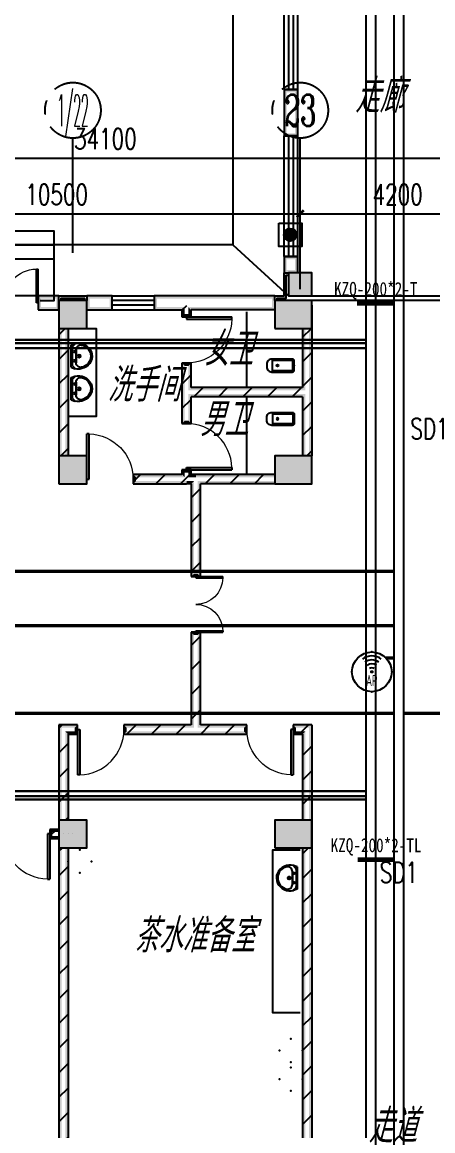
# Model space of a CAD drawing. Extents: x 1241380 to 1952554, y 1012187 to 1766051.
# Drawn here: x 1666922 to 1675772, y 1245471 to 1269374 of the extents above; entities that cross this region are included whole.
import ezdxf
from ezdxf.enums import TextEntityAlignment as Align

# ---------------------------------------------------------------- set-up
doc = ezdxf.new("R2010")
doc.units = 0
doc.linetypes.add('CENTER', pattern=[2, 1.25, -0.25, 0.25, -0.25])
for name, color, linetype in [('1-建筑底图', 8, 'Continuous'), ('AXIS', 251, 'CENTER'), ('AXIS_TEXT', 7, 'Continuous'), ('CABLETRAY_PDS', 4, 'Continuous'), ('EQUIP-插座', 3, 'Continuous'), ('EQUIP-照明', 3, 'Continuous'), ('EQUIP-通讯', 3, 'Continuous'), ('PUB_DIM', 11, 'Continuous'), ('PUB_HATCH', 8, 'Continuous'), ('WIRE-综合布线', 5, 'Continuous'), ('内网桥架', 1, 'Continuous'), ('填充', 8, 'Continuous'), ('抗震支吊架', 2, 'Continuous')]:
    doc.layers.add(name, color=color, linetype=linetype)
doc.layers.add('内网线路', color=1, linetype='Continuous', lineweight=30)
doc.layers.get('EQUIP-插座').off()
doc.styles.add('_TCH_AXIS', font='COMPLEX', dxfattribs={"bigfont": 'GBCBIG'})
doc.styles.add('_TCH_DIM', font='SIMPLEX', dxfattribs={"bigfont": 'GBCBIG'})
doc.styles.add('_TCH_DIM_T3', font='SIMPLEX', dxfattribs={"width": 0.705882, "bigfont": 'GBCBIG'})
doc.styles.add('_TEL_ATTDEF', font='GBENOR', dxfattribs={"width": 0.8, "height": 3, "bigfont": 'GBCBIG'})
doc.styles.add('_TEL_DIM', font='SIMPLEX', dxfattribs={"width": 0.8, "height": 3.5, "bigfont": 'HZTXT'})
doc.styles.add('COMPLEX', font='COMPLEX')
doc.styles.add('kzcad', font='', dxfattribs={"width": 0.8})
doc.styles.get("Standard").update_dxf_attribs({"font": 'gbeitc.shx', "bigfont": 'gbcbig.shx'})
doc.styles.get('kzcad').set_extended_font_data('SimSun')
doc.linetypes.add('JIEDI', pattern='A,1.25,-0.25,0.25,-0.25,0.625,["/",Standard,S=0.6,R=0,X=0,Y=-0.3],0.625,-0.25,0.25,-0.25', length=4)
doc.dimstyles.new('_TCH_ARCH&&150', dxfattribs={"dimtxt": 446.25, "dimasz": 150, "dimexe": 375, "dimexo": 450, "dimgap": 189.375, "dimtad": 1, "dimdec": 0, "dimzin": 0, "dimdsep": 46, "dimtxsty": '_TCH_DIM_T3', "dimblk": 'ARCHTICK', "dimcen": 0.09, "dimclrt": 7, "dimazin": 2, "dimtfac": 1, "dimtdec": 0, "dimtix": 1, "dimtmove": 2, "dimatfit": 3, "dimfxl": 1, "dimtolj": 1, "dimtzin": 0, "dimarcsym": 0})
pattern_1 = [(45, (-636285.87, -718395.4), (-265.16515, 265.16515), [])]

# ---------------------------------------------------------------- blocks, each defined once
blk = doc.blocks.new('_AXISO')
blk.add_circle((0, 0), 0.5)
at = {"layer": 'AXIS_TEXT', "style": 'COMPLEX', "width": 1.041667}
blk.add_attdef('A', text='', height=0.56, dxfattribs=at).set_placement((-0.25, -0.28), (0.25, -0.28), align=Align.FIT)
blk = doc.blocks.new('_ArchTick')
at = {"color": 0, "linetype": 'ByBlock', "const_width": 0.4}
blk.add_lwpolyline([(-0.5, -0.5), (0.5, 0.5)], dxfattribs=at)
blk = doc.blocks.new('*D74')
at = {"layer": 'Defpoints', "color": 0}
for p in [(1041708, 836915), (1007608, 834838), (1041708, 834838)]:
    blk.add_point(p, dxfattribs=at)
at = {"layer": 'PUB_DIM', "color": 0, "lineweight": -2, "transparency": 16777216}
for p, q in [((1007608, 835288), (1007608, 837290)), ((1041708, 835288), (1041708, 837290)), ((1007608, 836915), (1041708, 836915))]:
    blk.add_line(p, q, dxfattribs=at)
at = {"layer": 'PUB_DIM', "color": 0, "lineweight": -2, "transparency": 16777216, "xscale": 150, "yscale": 150, "zscale": 150, "rotation": 180}
blk.add_blockref('_ArchTick', (1007608, 836915), dxfattribs=at)
at = {"layer": 'PUB_DIM', "color": 0, "lineweight": -2, "transparency": 16777216, "xscale": 150, "yscale": 150, "zscale": 150}
blk.add_blockref('_ArchTick', (1041708, 836915), dxfattribs=at)
at = {"layer": 'PUB_DIM', "color": 7, "transparency": 16777216, "insert": (1024658, 837327), "char_height": 446.2, "attachment_point": 5, "style": '_TCH_DIM_T3'}
blk.add_mtext('\\A1;34100', dxfattribs=at)
blk = doc.blocks.new('*D77')
at = {"layer": 'Defpoints', "color": 0}
for p in [(1028858, 835715), (1018358, 833638), (1028858, 833638)]:
    blk.add_point(p, dxfattribs=at)
at = {"layer": 'PUB_DIM', "color": 0, "lineweight": -2, "transparency": 16777216}
for p, q in [((1018358, 834088), (1018358, 836090)), ((1028858, 834088), (1028858, 836090)), ((1018358, 835715), (1028858, 835715))]:
    blk.add_line(p, q, dxfattribs=at)
at = {"layer": 'PUB_DIM', "color": 0, "lineweight": -2, "transparency": 16777216, "xscale": 150, "yscale": 150, "zscale": 150, "rotation": 180}
blk.add_blockref('_ArchTick', (1018358, 835715), dxfattribs=at)
at = {"layer": 'PUB_DIM', "color": 0, "lineweight": -2, "transparency": 16777216, "xscale": 150, "yscale": 150, "zscale": 150}
blk.add_blockref('_ArchTick', (1028858, 835715), dxfattribs=at)
at = {"layer": 'PUB_DIM', "color": 7, "transparency": 16777216, "insert": (1023608, 836127), "char_height": 446.2, "attachment_point": 5, "style": '_TCH_DIM_T3'}
blk.add_mtext('\\A1;10500', dxfattribs=at)
blk = doc.blocks.new('*D78')
at = {"layer": 'Defpoints', "color": 0}
for p in [(1033058, 835715), (1028858, 833638), (1033058, 833638)]:
    blk.add_point(p, dxfattribs=at)
at = {"layer": 'PUB_DIM', "color": 0, "lineweight": -2, "transparency": 16777216}
for p, q in [((1028858, 834088), (1028858, 836090)), ((1033058, 834088), (1033058, 836090)), ((1028858, 835715), (1033058, 835715))]:
    blk.add_line(p, q, dxfattribs=at)
at = {"layer": 'PUB_DIM', "color": 0, "lineweight": -2, "transparency": 16777216, "xscale": 150, "yscale": 150, "zscale": 150, "rotation": 180}
blk.add_blockref('_ArchTick', (1028858, 835715), dxfattribs=at)
at = {"layer": 'PUB_DIM', "color": 0, "lineweight": -2, "transparency": 16777216, "xscale": 150, "yscale": 150, "zscale": 150}
blk.add_blockref('_ArchTick', (1033058, 835715), dxfattribs=at)
at = {"layer": 'PUB_DIM', "color": 7, "transparency": 16777216, "insert": (1030958, 836127), "char_height": 446.2, "attachment_point": 5, "style": '_TCH_DIM_T3'}
blk.add_mtext('\\A1;4200', dxfattribs=at)
blk = doc.blocks.new('_E6')
for p, q in [((240, 0), (-240, 0)), ((-237, 0), (239, 0)), ((240, 0), (270, -79)), ((-213, -36), (-271, -91)), ((-240, 0), (-270, -79)), ((-179, -23), (181, -23)), ((141, -105), (-141, -105)), ((-141, -105), (141, -105)), ((217, -37), (274, -95))]:
    blk.add_line(p, q)
for centre, radius in [((-99, -65), 16.3), ((2, -172), 31.6), ((2, -172), 23), ((101, -65), 16.3)]:
    blk.add_circle(centre, radius)
for centre, radius, start, end in [((28, -152), 307, 166.1751, 244.7296), ((-141, -205), 100, 90, 190.5602), ((0, -179), 243, 190.5602, 349.4398), ((-179, -73), 50, 90, 133.181), ((-28, -152), 307, 297.0639, 13.8249), ((141, -205), 100, 349.4398, 90), ((181, -73), 50, 44.5607, 90), ((0, -201), 250, 245.8071, 296.4628), ((28, -152), 307, 266.589, 266.5936)]:
    blk.add_arc(centre, radius, start, end)
at = {"width": 0.8, "flags": 9}
for tag in ['XSIZE', 'YSIZE']:
    blk.add_attdef(tag, (0, 0), '', height=0.5, dxfattribs=at)
blk = doc.blocks.new('$lvtry$00000202')
at = {"color": 0}
for p, q in [((-110, -40, 0), (-110, -470, 0)), ((100, -30, 0), (-100, -30, 0)), ((110, -470, 0), (110, -40, 0)), ((140, -470, 0), (-140, -470, 0))]:
    blk.add_line(p, q, dxfattribs=at)
at = {"color": 0, "elevation": 0}
blk.add_lwpolyline([(140, -40, 0.414214), (100, 0), (-100, 0, 0.414214), (-140, -40), (-140, -480, 0.414214), (-30, -590), (30, -590, 0.414214), (140, -480)], format="xyb", close=True, dxfattribs=at)
at = {"color": 0}
blk.add_circle((0, -359, 0), 20, dxfattribs=at)
for centre, start, end in [((-100, -40, 0), 90, 180), ((100, -40, 0), 0, 90)]:
    blk.add_arc(centre, 10, start, end, dxfattribs=at)
for p in [(0, 0, 0), (0, -359, 0)]:
    blk.add_point(p, dxfattribs=at)
blk = doc.blocks.new('xfjyc')
at = {"layer": '填充'}
h = blk.add_hatch(color=1, dxfattribs=at)
h.dxf.hatch_style = 1
edge = h.paths.add_edge_path()
edge.add_arc((250, 250), 137, 0, 360)
blk.add_lwpolyline([(0, 500), (500, 500), (500, 0), (0, 0)], close=True)
at = {"color": 1}
blk.add_circle((250, 250), 137, dxfattribs=at)
blk = doc.blocks.new('xfjyc2')
blk.add_blockref('xfjyc', (101736, 61920))
blk = doc.blocks.new('_FZH')
blk.add_lwpolyline([(-0.5, -0.5), (0.5, -0.5), (0.5, 0.5), (-0.5, 0.5)], close=True)
at = {"layer": 'PUB_HATCH'}
blk.add_solid([(-0.5, -0.5), (0.5, -0.5), (-0.5, 0.5), (0.5, 0.5)], dxfattribs=at)
blk = doc.blocks.new('$DorLib2D$00000002')
at = {"color": 0}
for p, q in [((-0.5, 0), (-0.5, 0.4875)), ((-0.475, 0.4875), (-0.5, 0.4875)), ((-0.475, 0), (-0.475, 0.4875)), ((0.475, 0), (0.475, 0.4875)), ((0.475, 0.4875), (0.5, 0.4875)), ((0.5, 0), (0.5, 0.4875)), ((-0.5, 0), (-0.475, 0)), ((0.5, 0), (0.475, 0))]:
    blk.add_line(p, q, dxfattribs=at)
at = {"color": 0, "lineweight": 13}
for centre, start, end in [((-0.4875, 0), 0, 88.53072), ((0.4875, 0), 91.46928, 180)]:
    blk.add_arc(centre, 0.4875, start, end, dxfattribs=at)
blk = doc.blocks.new('$DorLib2D$00000001')
at = {"color": 0}
for p, q in [((0.45, 0.975), (0.5, 0.975)), ((0.45, 0), (0.45, 0.975)), ((0.5, 0), (0.5, 0.975)), ((0.5, 0), (0.45, 0))]:
    blk.add_line(p, q, dxfattribs=at)
at = {"color": 0, "lineweight": 13}
blk.add_arc((0.475, 0), 0.975, 91.4693, 180, dxfattribs=at)
blk = doc.blocks.new('$WINLIB2D$00000001')
at = {"color": 0}
for points in [[(-0.5, 0.5), (-0.5, -0.5)], [(-0.5, 0.5), (0.5, 0.5)], [(0.5, -0.5), (0.5, 0.5)], [(0.5, 0.1667), (-0.5, 0.1667)], [(0.5, -0.1667), (-0.5, -0.1667)], [(-0.5, -0.5), (0.5, -0.5)]]:
    blk.add_lwpolyline(points, dxfattribs=at)
blk = doc.blocks.new('$equip_U$00000091(win7-PC-wzy)')
for radius in [0.714, 0.0272]:
    blk.add_circle((0, 0), radius)
for radius in [0.571, 0.428, 0.285, 0.143]:
    blk.add_arc((0, 0), radius, 53.7049, 126.2951)
for p in [(0, 0.714), (-0.714, 0), (0.714, 0), (0, -0.714)]:
    blk.add_point(p)
at = {"color": 7, "style": '_TEL_DIM', "flags": 1}
for tag in ['A', 'REMARK']:
    blk.add_attdef(tag, text='', height=0.00002, dxfattribs=at).set_placement((0, 0), align=Align.MIDDLE_CENTER)
at = {"color": 7, "style": '_TEL_DIM', "width": 0.7}
blk.add_attdef('$TEXT$', text='', height=0.4, dxfattribs=at).set_placement((0, -0.31), align=Align.MIDDLE_CENTER)
blk = doc.blocks.new('$equip$00001241')
for p, q in [((-0.5, 1), (-0.5, 1.1)), ((-0.5, 1), (0.5, 1)), ((0.5, 1), (0.5, 1.1)), ((-0.5, 0.5), (0.5, 0.5)), ((0, 0.5), (-0.255, 0.037)), ((0, 0.5), (0, 0)), ((-0.255, 0.037), (-0.441, 0.158))]:
    blk.add_line(p, q)
blk.add_arc((0, 0.999), 0.5, 180, 0)
for points in [[(0.433, 0.75), (-0.433, 0.75), (0.5, 1), (-0.5, 1)], [(0.25, 0.567), (-0.25, 0.567), (0.433, 0.75), (-0.433, 0.75)], [(0, 0.5), (0, 0.5), (0.25, 0.567), (-0.25, 0.567)]]:
    blk.add_solid(points)
at = {"layer": 'EQUIP-照明'}
for p in [(0, 1), (-0.5, 0.5), (0.5, 0.5), (0, 0)]:
    blk.add_point(p, dxfattribs=at)
at = {"layer": 'EQUIP-照明', "flags": 9}
blk.add_attdef('A', (0, 0), '', height=0.00002, dxfattribs=at)
blk = doc.blocks.new('$equip$00001239')
for p, q in [((-0.5, 1.05), (-0.5, 1)), ((0.5, 1), (-0.5, 1)), ((0.5, 1.05), (0.5, 1)), ((0.5, 0.5), (-0.5, 0.5)), ((0, 0.5), (0, 0))]:
    blk.add_line(p, q)
blk.add_arc((0, 1), 0.5, 180, 0)
for points in [[(0, 0.75), (-0.433, 0.75), (0, 1), (-0.5, 1)], [(0, 0.567), (-0.25, 0.567), (0, 0.75), (-0.433, 0.75)], [(0, 0.5), (0, 0.5), (0, 0.567), (-0.25, 0.567)]]:
    blk.add_solid(points)
at = {"layer": 'EQUIP-照明'}
for p in [(0, 1), (-0.5, 0.5), (0.5, 0.5), (0, 0)]:
    blk.add_point(p, dxfattribs=at)
at = {"layer": 'EQUIP-照明', "flags": 9}
blk.add_attdef('A', (0, 0), '', height=0.00002, dxfattribs=at)
blk = doc.blocks.new('A$C4A9128F6')
at = {"layer": '内网桥架'}
for p, q in [((36672.8, -72100.1), (36672.8, -5086.2)), ((36872.8, -5086.2), (36872.8, -72100.1))]:
    blk.add_line(p, q, dxfattribs=at)
at = {"layer": '内网线路'}
for points in [[(18677.7, -23946.2), (19033.2, -24521.3), (36672.8, -24521.3)], [(19197.7, -23946.4), (19473.8, -24413.7), (36672.8, -24413.7)], [(19716, -23946.2), (19931.6, -24340.3), (36672.8, -24340.3)], [(18636.2, -34647.2), (18991.7, -34072), (36672.8, -34072)], [(19156.2, -34646.9), (19432.2, -34179.6), (36672.8, -34179.6)], [(19674.5, -34647.2), (19890, -34253.1), (36672.8, -34253.1)]]:
    blk.add_lwpolyline(points, dxfattribs=at)
at = {"layer": 'EQUIP-插座', "xscale": 500, "yscale": 500, "zscale": 500}
for name, p, rotation in [('$equip$00001239', (30250.1, -35587.3), 270), ('$equip$00001241', (35300.2, -39665.5), 90), ('$equip$00001241', (35300.2, -40282), 90)]:
    blk.add_blockref(name, p, dxfattribs=dict(at, rotation=rotation))
blk = doc.blocks.new('ERT')
at = {"layer": 'AXIS'}
for p, q in [((1023958.2, 834868.8), (1023958.2, 837344.4)), ((1028858.2, 834868.8), (1028858.2, 837344.4))]:
    blk.add_line(p, q, dxfattribs=at)
ref = blk.add_blockref('_AXISO', (1023958.2, 837944.4), dxfattribs=dict(at, xscale=1200, yscale=1200, zscale=1200))
ref.add_attrib('A', '1/22', dxfattribs={"layer": 'AXIS_TEXT', "height": 678.82, "style": '_TCH_AXIS', "width": 0.295775}).set_placement((1023618.8, 837605), (1024297.6, 837605), align=Align.FIT)
ref = blk.add_blockref('_AXISO', (1028858.2, 837944.4), dxfattribs=dict(at, xscale=1200, yscale=1200, zscale=1200))
ref.add_attrib('A', '23', dxfattribs={"layer": 'AXIS_TEXT', "height": 678.82, "style": '_TCH_AXIS', "width": 0.617647}).set_placement((1028518.8, 837605), (1029197.6, 837605), align=Align.FIT)
at = {"layer": 'PUB_DIM'}
for p1, p2, picture, middle in [((1007608.2, 834837.6), (1041708.2, 834837.6), '*D74', (1024658.2, 837327)), ((1018358.2, 833637.6), (1028858.2, 833637.6), '*D77', (1023608.2, 836127)), ((1028858.2, 833637.6), (1033058.2, 833637.6), '*D78', (1030958.2, 836127))]:
    dim = blk.add_aligned_dim(p1=p1, p2=p2, distance=2076.9, dimstyle='_TCH_ARCH&&150', dxfattribs=at)
    dim.commit()
    dim.dimension.update_dxf_attribs({"geometry": picture, "text_midpoint": middle})
blk = doc.blocks.new('1-一层建筑底图')
at = {"layer": '1-建筑底图'}
for points in [[(102100, 65250), (101800, 65250), (101860, 65190), (102040, 65190)], [(101800, 65250), (101800, 64250), (101860, 64310), (101860, 65190)], [(102100, 64250), (102100, 65250), (102040, 65190), (102040, 64310)], [(101800, 64250), (102100, 64250), (102040, 64310), (101860, 64310)], [(102100, 61650), (101800, 61650), (101860, 61590), (102040, 61590)], [(101800, 61650), (101800, 61300), (101860, 61360), (101860, 61590)], [(102100, 61300), (102100, 61650), (102040, 61590), (102040, 61360)], [(101800, 61300), (102100, 61300), (102040, 61360), (101860, 61360)], [(102400, 61300), (101900, 61300), (101960, 61240), (102340, 61240)], [(101900, 61300), (101900, 60800), (101960, 60860), (101960, 61240)], [(102400, 60800), (102400, 61300), (102340, 61240), (102340, 60860)], [(96950, 60800), (96500, 60800), (96560, 60740), (96890, 60740)], [(96500, 60800), (96500, 60500), (96560, 60560), (96560, 60740)], [(96950, 60500), (96950, 60800), (96890, 60740), (96890, 60560)], [(98100, 60800), (97550, 60800), (97610, 60740), (98040, 60740)], [(97550, 60800), (97550, 60500), (97610, 60560), (97610, 60740)], [(98100, 60500), (98100, 60800), (98040, 60740), (98040, 60560)], [(99700, 60800), (99000, 60800), (99060, 60740), (99700, 60740)], [(99000, 60800), (99000, 60500), (99060, 60560), (99060, 60740)], [(101600, 60800), (99700, 60800), (99700, 60740), (101600, 60740)], [(101600, 60500), (101600, 60800), (101540, 60800), (101540, 60500)], [(101900, 60800), (102400, 60800), (102340, 60860), (101960, 60860)], [(96500, 60500), (96950, 60500), (96890, 60560), (96560, 60560)], [(97550, 60700), (96950, 60700), (97010, 60640), (97490, 60640)], [(96950, 60700), (96950, 60100), (97010, 60160), (97010, 60640)], [(96950, 56750), (96950, 57350), (97010, 57350), (97010, 60100), (96950, 60100), (96950, 60700), (96950, 60700), (96950, 56750)], [(96950, 60640), (96950, 60700), (96950, 60700), (96950, 60640)], [(97550, 60100), (97550, 60700), (97490, 60640), (97490, 60160)], [(97550, 60500), (98100, 60500), (98040, 60560), (97610, 60560)], [(99000, 60500), (99600, 60500), (99660, 60560), (99060, 60560)], [(99600, 60500), (99600, 60350), (99660, 60410), (99660, 60560)], [(101600, 60500), (101600, 60560), (99740, 60560), (99800, 60500)], [(99800, 60350), (99800, 60500), (99740, 60560), (99740, 60410)], [(102400, 60700), (101600, 60700), (101660, 60640), (102340, 60640)], [(101600, 60700), (101600, 60100), (101660, 60160), (101660, 60640)], [(102400, 60100), (102400, 60700), (102340, 60640), (102340, 60160)], [(102400, 60600), (102400, 60100), (102340, 60100), (102340, 58725), (102400, 58725), (102400, 60600)], [(102400, 60600), (102400, 60540), (102400, 60540), (102400, 60600)], [(99600, 60350), (99800, 60350), (99740, 60410), (99660, 60410)], [(96950, 60100), (97550, 60100), (97490, 60160), (97010, 60160)], [(97090, 57350), (97150, 57350), (97150, 60100), (97090, 60100)], [(101600, 60100), (102400, 60100), (102340, 60160), (101660, 60160)], [(102260, 60100), (102200, 60100), (102200, 58825), (102260, 58765)], [(99800, 59350), (99600, 59350), (99660, 59290), (99740, 59290)], [(99600, 59350), (99600, 58725), (99660, 58725), (99660, 59290)], [(99800, 58825), (99800, 59350), (99740, 59290), (99740, 58765)], [(102200, 58825), (99800, 58825), (99740, 58765), (102260, 58765)], [(99600, 58725), (99600, 58050), (99660, 58110), (99660, 58725)], [(99800, 58050), (99800, 58625), (99740, 58685), (99740, 58110)], [(102200, 58625), (99800, 58625), (99740, 58685), (102260, 58685)], [(102200, 57350), (102260, 57350), (102260, 58685), (102200, 58625)], [(102340, 57350), (102400, 57350), (102400, 58725), (102340, 58725)], [(99600, 58050), (99800, 58050), (99740, 58110), (99660, 58110)], [(97550, 57350), (96950, 57350), (97010, 57290), (97490, 57290)], [(96950, 57350), (96950, 56750), (97010, 56810), (97010, 57290)], [(97550, 56750), (97550, 57350), (97490, 57290), (97490, 56810)], [(102400, 57350), (101600, 57350), (101660, 57290), (102340, 57290)], [(101600, 57350), (101600, 56750), (101660, 56810), (101660, 57290)], [(102400, 56750), (102400, 57350), (102340, 57290), (102340, 56810)], [(99600, 56950), (98550, 56950), (98610, 56890), (99660, 56890)], [(98550, 56950), (98550, 56750), (98610, 56810), (98610, 56890)], [(99800, 57050), (99600, 57050), (99660, 56990), (99740, 56990)], [(99600, 57050), (99600, 56950), (99660, 56890), (99660, 56990)], [(99800, 56950), (99800, 57050), (99740, 56990), (99740, 56890)], [(99900, 56950), (99800, 56950), (99740, 56890), (99900, 56890)], [(101600, 56890), (101600, 56950), (99900, 56950), (99900, 56890)], [(96950, 56750), (97550, 56750), (97490, 56810), (97010, 56810)], [(96950, 56750), (96950, 56750), (96950, 56750)], [(98550, 56750), (99700, 56750), (99700, 56810), (98610, 56810)], [(99800, 56750), (99700, 56750), (99700, 56810), (99860, 56810)], [(99800, 56750), (99800, 54750), (99860, 54810), (99860, 56810)], [(101600, 56750), (101600, 56810), (99940, 56810), (100000, 56750)], [(100000, 54750), (100000, 56750), (99940, 56810), (99940, 54810)], [(101600, 56750), (102400, 56750), (102340, 56810), (101660, 56810)], [(99800, 54750), (100000, 54750), (99940, 54810), (99860, 54810)], [(100000, 53550), (99800, 53550), (99860, 53490), (99940, 53490)], [(99800, 53550), (99800, 51550), (99860, 51490), (99860, 53490)], [(100000, 51550), (100000, 53550), (99940, 53490), (99940, 51490)], [(97350, 51550), (96950, 51550), (97010, 51490), (97290, 51490)], [(96950, 49500), (97010, 49500), (97010, 51490), (96950, 51550)], [(97150, 51350), (97350, 51350), (97290, 51410), (97090, 51410)], [(97090, 49500), (97150, 49500), (97150, 51350), (97090, 51410)], [(97350, 51350), (97350, 51550), (97290, 51490), (97290, 51410)], [(99800, 51550), (98350, 51550), (98410, 51490), (99860, 51490)], [(98350, 51550), (98350, 51350), (98410, 51410), (98410, 51490)], [(98350, 51350), (99900, 51350), (99900, 51410), (98410, 51410)], [(99900, 51350), (101000, 51350), (100940, 51410), (99900, 51410)], [(101000, 51550), (100000, 51550), (99940, 51490), (100940, 51490)], [(101000, 51350), (101000, 51550), (100940, 51490), (100940, 51410)], [(102400, 51550), (102000, 51550), (102060, 51490), (102340, 51490)], [(102000, 51550), (102000, 51350), (102060, 51410), (102060, 51490)], [(102000, 51350), (102200, 51350), (102260, 51410), (102060, 51410)], [(102200, 49500), (102260, 49500), (102260, 51410), (102200, 51350)], [(102340, 49500), (102400, 49500), (102400, 49200), (102400, 49200), (102400, 51550), (102340, 51490)], [(97550, 49500), (96950, 49500), (97010, 49440), (97490, 49440)], [(96950, 49500), (96950, 48900), (97010, 48960), (97010, 49440)], [(97550, 48900), (97550, 49500), (97490, 49440), (97490, 48960)], [(102400, 49500), (101600, 49500), (101660, 49440), (102340, 49440)], [(101600, 49500), (101600, 48900), (101660, 48960), (101660, 49440)], [(102400, 48900), (102400, 49500), (102340, 49440), (102340, 48960)], [(96950, 49240), (96950, 49300), (96750, 49300), (96810, 49240)], [(96750, 49300), (96750, 49100), (96810, 49160), (96810, 49240)], [(96950, 49100), (96950, 49160), (96810, 49160), (96750, 49100)], [(102340, 41650), (102400, 41650), (102400, 41450), (102400, 41450), (102400, 49200), (102400, 49200), (102400, 48900), (102340, 48900)], [(96950, 48900), (97550, 48900), (97490, 48960), (97010, 48960)], [(96950, 41450), (96950, 41650), (97010, 41650), (97010, 48900), (96950, 48900)], [(97090, 41650), (97150, 41650), (97150, 48900), (97090, 48900)], [(101600, 48900), (102400, 48900), (102340, 48960), (101660, 48960)], [(102200, 41650), (102260, 41650), (102260, 48900), (102200, 48900)]]:
    blk.add_hatch(color=8, dxfattribs=at).paths.add_polyline_path(points)
h = blk.add_hatch(dxfattribs=at)
h.set_pattern_fill('普通砖', color=8, scale=150, style=0)
h.set_pattern_definition(pattern_1)
h.paths.add_polyline_path([(96950, 56750), (96950, 57350), (97150, 57350), (97150, 60100), (96950, 60100), (96950, 60700), (96950, 60700), (96950, 56750)])
h = blk.add_hatch(dxfattribs=at)
h.set_pattern_fill('普通砖', color=8, scale=150, style=0)
h.set_pattern_definition(pattern_1)
h.paths.add_polyline_path([(99700, 60600), (99600, 60500), (99600, 60350), (99800, 60350), (99800, 60500)])
h = blk.add_hatch(dxfattribs=at)
h.set_pattern_fill('普通砖', color=8, scale=150, style=0)
h.set_pattern_definition(pattern_1)
h.paths.add_polyline_path([(102400, 60600), (102400, 60100), (102200, 60100), (102200, 58825), (102260, 58765), (102267, 58725), (102400, 58725), (102400, 60600)])
h = blk.add_hatch(dxfattribs=at)
h.set_pattern_fill('普通砖', color=8, scale=150, style=0)
h.set_pattern_definition(pattern_1)
h.paths.add_polyline_path([(99740, 58765), (99800, 58825), (99800, 59350), (99600, 59350), (99600, 58725), (99733, 58725)])
h = blk.add_hatch(dxfattribs=at)
h.set_pattern_fill('普通砖', color=8, scale=150, style=0)
h.set_pattern_definition(pattern_1)
h.paths.add_polyline_path([(102267, 58725), (102260, 58765), (102200, 58825), (99800, 58825), (99740, 58765), (99733, 58725), (99740, 58685), (99800, 58625), (102200, 58625), (102260, 58685)])
h = blk.add_hatch(dxfattribs=at)
h.set_pattern_fill('普通砖', color=8, scale=150, style=0)
h.set_pattern_definition(pattern_1)
h.paths.add_polyline_path([(99733, 58725), (99600, 58725), (99600, 58050), (99800, 58050), (99800, 58625), (99740, 58685)])
h = blk.add_hatch(dxfattribs=at)
h.set_pattern_fill('普通砖', color=8, scale=150, style=0)
h.set_pattern_definition(pattern_1)
h.paths.add_polyline_path([(102200, 57350), (102400, 57350), (102400, 58725), (102267, 58725), (102260, 58685), (102200, 58625)])
h = blk.add_hatch(dxfattribs=at)
h.set_pattern_fill('普通砖', color=8, scale=150, style=0)
h.set_pattern_definition(pattern_1)
h.paths.add_polyline_path([(99660, 56890), (99600, 56950), (98550, 56950), (98550, 56750), (99700, 56750), (99700, 56883)])
h = blk.add_hatch(dxfattribs=at)
h.set_pattern_fill('普通砖', color=8, scale=150, style=0)
h.set_pattern_definition(pattern_1)
h.paths.add_polyline_path([(99740, 56890), (99800, 56950), (99800, 57050), (99600, 57050), (99600, 56950), (99660, 56890), (99700, 56883)])
h = blk.add_hatch(dxfattribs=at)
h.set_pattern_fill('普通砖', color=8, scale=150, style=0)
h.set_pattern_definition(pattern_1)
h.paths.add_polyline_path([(99900, 56817), (99900, 56950), (99800, 56950), (99740, 56890), (99700, 56883), (99700, 56750), (99800, 56750), (99860, 56810)])
h = blk.add_hatch(dxfattribs=at)
h.set_pattern_fill('普通砖', color=8, scale=150, style=0)
h.set_pattern_definition(pattern_1)
h.paths.add_polyline_path([(101600, 56750), (101600, 56950), (99900, 56950), (99900, 56817), (99940, 56810), (100000, 56750)])
h = blk.add_hatch(dxfattribs=at)
h.set_pattern_fill('普通砖', color=8, scale=150, style=0)
h.set_pattern_definition(pattern_1)
h.paths.add_polyline_path([(96950, 56750), (96950, 56750), (96950, 56750)])
h = blk.add_hatch(dxfattribs=at)
h.set_pattern_fill('普通砖', color=8, scale=150, style=0)
h.set_pattern_definition(pattern_1)
h.paths.add_polyline_path([(99860, 56810), (99800, 56750), (99800, 54750), (100000, 54750), (100000, 56750), (99940, 56810), (99900, 56817)])
h = blk.add_hatch(dxfattribs=at)
h.set_pattern_fill('普通砖', color=8, scale=150, style=0)
h.set_pattern_definition(pattern_1)
h.paths.add_polyline_path([(99940, 51490), (100000, 51550), (100000, 53550), (99800, 53550), (99800, 51550), (99860, 51490), (99900, 51483)])
h = blk.add_hatch(dxfattribs=at)
h.set_pattern_fill('普通砖', color=8, scale=150, style=0)
h.set_pattern_definition(pattern_1)
h.paths.add_polyline_path([(96950, 51550), (97150, 51350), (97350, 51350), (97350, 51550)])
h = blk.add_hatch(dxfattribs=at)
h.set_pattern_fill('普通砖', color=8, scale=150, style=0)
h.set_pattern_definition(pattern_1)
h.paths.add_polyline_path([(96950, 49500), (97150, 49500), (97150, 51350), (96950, 51550)])
h = blk.add_hatch(dxfattribs=at)
h.set_pattern_fill('普通砖', color=8, scale=150, style=0)
h.set_pattern_definition(pattern_1)
h.paths.add_polyline_path([(99860, 51490), (99800, 51550), (98350, 51550), (98350, 51350), (99900, 51350), (99900, 51483)])
h = blk.add_hatch(dxfattribs=at)
h.set_pattern_fill('普通砖', color=8, scale=150, style=0)
h.set_pattern_definition(pattern_1)
h.paths.add_polyline_path([(99900, 51483), (99900, 51350), (101000, 51350), (101000, 51550), (100000, 51550), (99940, 51490)])
h = blk.add_hatch(dxfattribs=at)
h.set_pattern_fill('普通砖', color=8, scale=150, style=0)
h.set_pattern_definition(pattern_1)
h.paths.add_polyline_path([(102200, 51350), (102400, 51550), (102000, 51550), (102000, 51350)])
h = blk.add_hatch(dxfattribs=at)
h.set_pattern_fill('普通砖', color=8, scale=150, style=0)
h.set_pattern_definition(pattern_1)
h.paths.add_polyline_path([(102200, 49500), (102400, 49500), (102400, 49200), (102400, 49200), (102400, 51550), (102200, 51350)])
h = blk.add_hatch(dxfattribs=at)
h.set_pattern_fill('普通砖', color=8, scale=150, style=0)
h.set_pattern_definition(pattern_1)
h.paths.add_polyline_path([(96950, 49100), (96950, 49300), (96750, 49300), (96750, 49100)])
h = blk.add_hatch(dxfattribs=at)
h.set_pattern_fill('普通砖', color=8, scale=150, style=0)
h.set_pattern_definition(pattern_1)
h.paths.add_polyline_path([(102200, 41650), (102400, 41650), (102400, 41450), (102400, 41450), (102400, 49200), (102400, 49200), (102400, 48900), (102200, 48900)])
h = blk.add_hatch(dxfattribs=at)
h.set_pattern_fill('普通砖', color=8, scale=150, style=0)
h.set_pattern_definition(pattern_1)
h.paths.add_polyline_path([(96950, 41450), (96950, 41650), (97150, 41650), (97150, 48900), (96950, 48900)])
at = {"layer": '1-建筑底图', "color": 8}
for p, q in [((102100, 65250), (101800, 65250)), ((101800, 65250), (101800, 64250)), ((102100, 64250), (102100, 65250)), ((101800, 64250), (102100, 64250)), ((94747, 61900), (96847, 61900)), ((100700, 61900), (101900, 60800)), ((94747, 61600), (96847, 61600)), ((102100, 61650), (101800, 61650)), ((101800, 61650), (101800, 61300)), ((102100, 61300), (102100, 61650)), ((101800, 61300), (101900, 61300)), ((96500, 60800), (95000, 60800)), ((96950, 60800), (96500, 60800)), ((96500, 60800), (96500, 60500)), ((96950, 60500), (96950, 60800)), ((98100, 60800), (97550, 60800)), ((97550, 60800), (97550, 60700)), ((98100, 60500), (98100, 60800)), ((99700, 60800), (99000, 60800)), ((99000, 60800), (99000, 60500)), ((101600, 60800), (99700, 60800)), ((101600, 60700), (101600, 60800)), ((102140, 60800), (105460, 60800)), ((96500, 60500), (96950, 60500)), ((96950, 60700), (96950, 56750)), ((96950, 60700), (96950, 60700)), ((97550, 60500), (98100, 60500)), ((99000, 60500), (99600, 60500)), ((99600, 60500), (99600, 60350)), ((101600, 60500), (99800, 60500)), ((99800, 60350), (99800, 60500)), ((105460, 60700), (102400, 60700)), ((102400, 60600), (102400, 58725)), ((102400, 60600), (102400, 60600)), ((99600, 60350), (99800, 60350)), ((101000, 58825), (101000, 60460)), ((97150, 60100), (97150, 57350)), ((102200, 60100), (102200, 58825)), ((99800, 59350), (99600, 59350)), ((99600, 59350), (99600, 58725)), ((99800, 58825), (99800, 59350)), ((102200, 58825), (99800, 58825)), ((99600, 58725), (99600, 58050)), ((99800, 58050), (99800, 58625)), ((102200, 58625), (99800, 58625)), ((101000, 56950), (101000, 58625)), ((102200, 58625), (102200, 57350)), ((102400, 58725), (102400, 57350)), ((99600, 58050), (99800, 58050)), ((99600, 56950), (98550, 56950)), ((98550, 56950), (98550, 56750)), ((99800, 57050), (99600, 57050)), ((99600, 57050), (99600, 56950)), ((99800, 56950), (99800, 57050)), ((99900, 56950), (99800, 56950)), ((101600, 56950), (99900, 56950)), ((96950, 56750), (96950, 56750)), ((98550, 56750), (99700, 56750)), ((99800, 56750), (99700, 56750)), ((99800, 56750), (99800, 54750)), ((101600, 56750), (100000, 56750)), ((100000, 54750), (100000, 56750)), ((99800, 54750), (100000, 54750)), ((100000, 53550), (99800, 53550)), ((99800, 53550), (99800, 51550)), ((100000, 51550), (100000, 53550)), ((97350, 51550), (96950, 51550)), ((96950, 51550), (96950, 49500)), ((97350, 51350), (97350, 51550)), ((99800, 51550), (98350, 51550)), ((98350, 51550), (98350, 51350)), ((101000, 51550), (100000, 51550)), ((101000, 51350), (101000, 51550)), ((102400, 51550), (102000, 51550)), ((102000, 51550), (102000, 51350)), ((102400, 51550), (102400, 49200)), ((97150, 51350), (97350, 51350)), ((97150, 51350), (97150, 49500)), ((98350, 51350), (99900, 51350)), ((99900, 51350), (101000, 51350)), ((102000, 51350), (102200, 51350)), ((102200, 51350), (102200, 49500)), ((96950, 49300), (96750, 49300)), ((96750, 49300), (96750, 49100)), ((96750, 49100), (96950, 49100)), ((97050, 49200), (97050, 49200)), ((97150, 49200), (97150, 49200)), ((97250, 49200), (97250, 49200)), ((102400, 49200), (102400, 41450)), ((96950, 48900), (96950, 41650)), ((97150, 48900), (97150, 41650)), ((102200, 48900), (102200, 41650))]:
    blk.add_line(p, q, dxfattribs=at)
for points in [[(100700, 68850), (100700, 61900), (79700, 61900), (79700, 54800)], [(96547, 60700), (96847, 60700), (96847, 62200), (94747, 62200), (94747, 60700)], [(101600, 60700), (101600, 60800), (101800, 60800), (101800, 61300), (101900, 61300)], [(101650, 60700), (101650, 60750), (101850, 60750), (101850, 61250), (101900, 61250)], [(96950, 60700), (96950, 60800), (97550, 60800), (97550, 60700)], [(97000, 60700), (97000, 60750), (97500, 60750), (97500, 60700)], [(97150, 60100), (97750, 60100), (97750, 58200), (97150, 58200)], [(102150, 48850), (101550, 48850), (101550, 45350), (102150, 45350)]]:
    blk.add_lwpolyline(points, dxfattribs=at)
for name, p in [('ERT', (-926708, -773142)), ('xfjyc2', (-50, -50))]:
    blk.add_blockref(name, p, dxfattribs=at)
for name, p, xscale, yscale, zscale, rotation in [('$WINLIB2D$00000001', (101950, 66550), 2600, 300, 2600, 89.99999999999616), ('$WINLIB2D$00000001', (101950, 62950), 2600, 300, 2600, 89.99999999999616), ('$DorLib2D$00000002', (95750, 60650), 1500, -1500, 1500, 180), ('_FZH', (102150, 61050), 499.9992799228057, 500.0000000098953, 500.0000000098953, 359.9999999868999), ('$WINLIB2D$00000001', (98550, 60650), -900, 300, -900, 180), ('$DorLib2D$00000001', (99700, 59850), -1000, 1000, -1000, 270), ('$DorLib2D$00000001', (99700, 57550), 1000, 1000, 1000, 270), ('$DorLib2D$00000001', (98050, 56850), 1000, -1000, 1000, 180), ('$DorLib2D$00000002', (99900, 54150), -1200, 1200, -1200, 270), ('$DorLib2D$00000001', (97850, 51450), 1000, 1000, 1000, 180), ('$DorLib2D$00000001', (101500, 51450), -1000, 1000, -1000, 180), ('_FZH', (97250, 49200), 600.0007192980265, 600.0000003000023, 600.0000003000023, 359.9999999948529), ('$DorLib2D$00000001', (96250, 49200), -1000, 1000, -1000, 180)]:
    blk.add_blockref(name, p, dxfattribs=dict(at, xscale=xscale, yscale=yscale, zscale=zscale, rotation=rotation))
for p, xscale, yscale, zscale in [((97250, 60400), 599.9079459056957, 600.0000001455192, 600.0000001455192), ((102000, 60400), 799.9999999002321, 600.000000079046, 600.000000079046), ((97250, 57050), 599.9079459056957, 600.0000001455192, 600.0000001455192), ((102000, 57050), 799.9999998350395, 600.000000079046, 600.000000079046), ((102000, 49200), 799.9999998350395, 600.000000079046, 600.000000079046)]:
    blk.add_blockref('_FZH', p, dxfattribs=dict(at, xscale=xscale, yscale=yscale, zscale=zscale))
at = {"layer": '1-建筑底图', "color": 8, "xscale": -1}
for name, p, rotation in [('_E6', (97214, 59502), 90.00000000004867), ('_E6', (97214, 58802), 90.00000000004867), ('$lvtry$00000202', (102019, 58150, 0), 270.000000586613)]:
    blk.add_blockref(name, p, dxfattribs=dict(at, rotation=rotation))
at = {"layer": '1-建筑底图', "color": 8}
for name, p, rotation in [('$lvtry$00000202', (102019, 59300, 0), 269.999999413387), ('_E6', (102086, 48252), 270.0000000026424)]:
    blk.add_blockref(name, p, dxfattribs=dict(at, rotation=rotation))
for s, p in [('走廊', (103328, 64752)), ('女卫', (100080, 59292)), ('洗手间', (97991, 58521)), ('男卫', (99987, 57775)), ('茶水准备室', (98563, 46648)), ('走道', (103617, 42544))]:
    blk.add_text(s, height=723.4, dxfattribs=at).set_placement(p)
at = {"layer": '1-建筑底图', "color": 8, "style": '_TCH_DIM', "width": 0.705882}
for p in [(104523, 57715), (103863, 48149)]:
    blk.add_text('SD1', height=446.2, dxfattribs=at).set_placement(p)

msp = doc.modelspace()

# ---------------------------------------------------------------- linework, layer by layer
at = {"layer": 'CABLETRAY_PDS'}
for p, q in [((1674941, 1237671.1), (1674941, 1287121.1)), ((1675141, 1280416.2), (1675141, 1237671.1))]:
    msp.add_line(p, q, dxfattribs=at)
at = {"layer": 'WIRE-综合布线', "linetype": 'Continuous', "const_width": 75}
for points in [[(1665539.7, 1257532.2), (1674941, 1257532.2)], [(1654757.8, 1256361.7), (1674941, 1256361.7)], [(1674764.7, 1255666), (1674941, 1255666)], [(1664990.8, 1254472.7), (1674941, 1254472.7)], [(1675141, 1254470.8), (1679915.3, 1254470.8)]]:
    msp.add_lwpolyline(points, dxfattribs=at)
at = {"layer": '抗震支吊架', "color": 2, "const_width": 100}
for points in [[(1674141.8, 1263312.4), (1674941.8, 1263312.4)], [(1674149.5, 1251319), (1674949.5, 1251319)]]:
    msp.add_lwpolyline(points, dxfattribs=at)

# ---------------------------------------------------------------- block references
at = {"layer": '1-建筑底图', "linetype": 'JIEDI'}
msp.add_blockref('1-一层建筑底图', (1570765, 1202671.1), dxfattribs=at)
at = {"layer": '1-建筑底图', "color": 3}
msp.add_blockref('A$C4A9128F6', (1637664.8, 1286867.8), dxfattribs=at)
at = {"layer": 'EQUIP-通讯', "linetype": 'JIEDI'}
ref = msp.add_blockref('$equip_U$00000091(win7-PC-wzy)', (1674457.6, 1255367.5), dxfattribs=dict(at, xscale=600, yscale=600, zscale=600))
ref.add_attrib('$TEXT$', 'AP', dxfattribs={"layer": '0', "color": 7, "height": 240, "style": '_TEL_ATTDEF', "width": 0.7}).set_placement((1674457.6, 1255181.3), align=Align.MIDDLE_CENTER)

# ---------------------------------------------------------------- texts
at = {"layer": '抗震支吊架', "color": 2, "style": 'kzcad', "width": 0.8}
for s, p in [('KZQ-200*2-T', (1674541.8, 1263472.4)), ('KZQ-200*2-TL', (1674549.5, 1251479))]:
    msp.add_text(s, height=300, rotation=359.88539, dxfattribs=at).set_placement(p, align=Align.CENTER)

doc.saveas('drawing.dxf')
